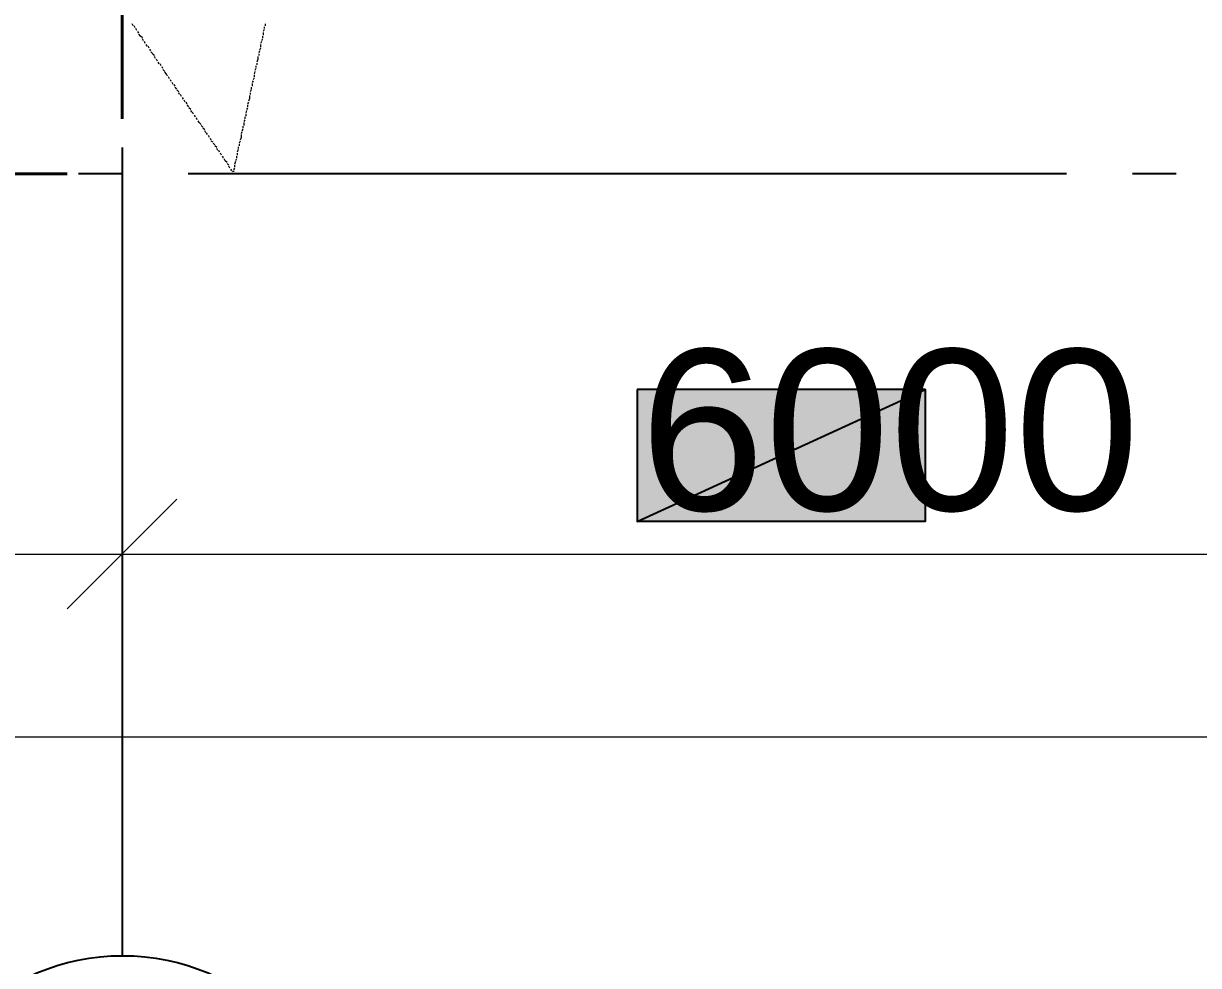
# Model space of a CAD drawing. Extents: x 0 to 604, y 0 to 420.
# Drawn here: x 76.98 to 103.74, y 155.29 to 176.73 of the extents above; entities that cross this region are included whole.
import ezdxf

# ---------------------------------------------------------------- set-up
doc = ezdxf.new("R2010")
doc.units = 0
doc.styles.add('TEYPDFCAD_TEXT', font='arial.ttf')

msp = doc.modelspace()

# ---------------------------------------------------------------- hatches: boundary and pattern name
at = {"true_color": 0xffffff}
h = msp.add_hatch(color=0, dxfattribs=at)
h.paths.add_polyline_path([(90.953, 168.402), (90.953, 165.396), (97.515, 168.402)])
h.paths.add_polyline_path([(90.953, 165.396), (97.515, 168.402), (97.515, 165.396)])

# ---------------------------------------------------------------- linework, layer by layer
at = {"color": 7, "lineweight": 40}
for p, q in [((79.227, 262.065), (79.227, 174.561)), ((77.978, 173.313), (50.482, 173.313))]:
    msp.add_line(p, q, dxfattribs=at)
at = {"color": 7, "lineweight": 5}
for p, q in [((79.481, 176.678), (79.46, 176.72)), ((79.523, 176.636), (79.502, 176.678)), ((79.565, 176.572), (79.544, 176.615)), ((82.465, 176.594), (82.444, 176.551)), ((82.465, 176.657), (82.465, 176.615)), ((82.486, 176.72), (82.486, 176.678)), ((79.608, 176.509), (79.587, 176.551)), ((79.65, 176.445), (79.608, 176.488)), ((79.692, 176.403), (79.65, 176.445)), ((79.714, 176.339), (79.692, 176.382)), ((79.756, 176.276), (79.735, 176.318)), ((82.402, 176.318), (82.381, 176.276)), ((82.423, 176.382), (82.402, 176.339)), ((82.423, 176.445), (82.423, 176.403)), ((82.444, 176.53), (82.444, 176.466)), ((79.798, 176.213), (79.777, 176.255)), ((79.841, 176.17), (79.819, 176.213)), ((79.883, 176.107), (79.862, 176.149)), ((79.925, 176.043), (79.883, 176.085)), ((82.359, 176.107), (82.338, 176.064)), ((82.381, 176.17), (82.359, 176.128)), ((82.381, 176.255), (82.381, 176.191)), ((79.968, 176.001), (79.925, 176.022)), ((79.989, 175.937), (79.968, 175.98)), ((80.031, 175.874), (80.01, 175.916)), ((80.073, 175.81), (80.052, 175.853)), ((80.116, 175.768), (80.095, 175.81)), ((82.317, 175.916), (82.296, 175.853)), ((82.296, 175.832), (82.296, 175.789)), ((82.317, 175.98), (82.317, 175.916)), ((82.338, 176.043), (82.338, 176.001)), ((80.158, 175.704), (80.137, 175.747)), ((80.2, 175.641), (80.158, 175.683)), ((80.243, 175.577), (80.2, 175.62)), ((80.264, 175.535), (80.243, 175.577)), ((80.306, 175.472), (80.285, 175.514)), ((82.254, 175.641), (82.232, 175.577)), ((82.232, 175.556), (82.232, 175.514)), ((82.275, 175.704), (82.254, 175.662)), ((82.275, 175.768), (82.275, 175.726)), ((80.349, 175.408), (80.327, 175.451)), ((80.391, 175.345), (80.37, 175.387)), ((80.433, 175.302), (80.412, 175.345)), ((80.476, 175.239), (80.433, 175.281)), ((82.169, 175.281), (82.169, 175.239)), ((82.211, 175.429), (82.19, 175.387)), ((82.19, 175.366), (82.19, 175.302)), ((82.232, 175.493), (82.211, 175.451)), ((80.518, 175.175), (80.476, 175.218)), ((80.539, 175.112), (80.518, 175.154)), ((80.581, 175.07), (80.56, 175.112)), ((80.624, 175.006), (80.603, 175.048)), ((80.666, 174.942), (80.645, 174.985)), ((82.127, 175.027), (82.105, 174.964)), ((82.127, 175.091), (82.127, 175.027)), ((82.169, 175.218), (82.148, 175.175)), ((82.148, 175.154), (82.148, 175.112)), ((80.708, 174.9), (80.687, 174.942)), ((80.751, 174.837), (80.708, 174.879)), ((80.793, 174.773), (80.751, 174.815)), ((80.814, 174.71), (80.793, 174.752)), ((80.857, 174.667), (80.835, 174.71)), ((82.063, 174.752), (82.042, 174.689)), ((82.084, 174.815), (82.063, 174.773)), ((82.105, 174.942), (82.084, 174.9)), ((82.084, 174.879), (82.084, 174.837)), ((80.899, 174.604), (80.878, 174.646)), ((80.941, 174.54), (80.92, 174.583)), ((80.984, 174.477), (80.962, 174.519)), ((81.026, 174.435), (80.984, 174.477)), ((82.021, 174.54), (82, 174.498)), ((82, 174.477), (82, 174.413)), ((82.021, 174.604), (82.021, 174.561)), ((82.042, 174.667), (82.042, 174.625)), ((81.068, 174.371), (81.026, 174.413)), ((81.111, 174.308), (81.068, 174.35)), ((81.132, 174.244), (81.111, 174.286)), ((81.174, 174.202), (81.153, 174.244)), ((81.216, 174.138), (81.195, 174.18)), ((81.957, 174.265), (81.936, 174.223)), ((81.936, 174.202), (81.936, 174.138)), ((81.978, 174.329), (81.957, 174.286)), ((81.978, 174.392), (81.978, 174.35)), ((81.259, 174.075), (81.238, 174.117)), ((81.301, 174.032), (81.259, 174.054)), ((81.343, 173.969), (81.301, 174.011)), ((81.386, 173.905), (81.343, 173.948)), ((81.873, 173.927), (81.873, 173.884)), ((81.915, 174.054), (81.894, 174.011)), ((81.894, 173.99), (81.894, 173.948)), ((81.936, 174.138), (81.915, 174.075)), ((81.407, 173.842), (81.386, 173.884)), ((81.449, 173.799), (81.428, 173.842)), ((81.492, 173.736), (81.47, 173.778)), ((81.534, 173.673), (81.513, 173.715)), ((81.576, 173.609), (81.555, 173.651)), ((81.83, 173.651), (81.809, 173.609)), ((81.83, 173.715), (81.83, 173.673)), ((81.873, 173.863), (81.851, 173.799)), ((81.851, 173.778), (81.851, 173.736)), ((81.619, 173.567), (81.576, 173.609)), ((81.661, 173.503), (81.619, 173.546)), ((81.682, 173.44), (81.661, 173.482)), ((81.724, 173.376), (81.703, 173.418)), ((81.767, 173.355), (81.746, 173.376)), ((81.788, 173.44), (81.767, 173.397)), ((81.767, 173.376), (81.767, 173.355)), ((81.809, 173.588), (81.788, 173.524)), ((81.788, 173.503), (81.788, 173.461)), ((79.227, 165.269), (79.227, 166.645)), ((80.476, 165.904), (77.978, 163.407)), ((77.237, 164.655), (111.231, 164.655)), ((381.233, 160.486), (47.244, 160.486))]:
    msp.add_line(p, q, dxfattribs=at)
at = {"lineweight": 25}
for p, q in [((79.227, 176.403), (79.227, 175.408)), ((79.227, 173.905), (79.227, 160.507)), ((79.227, 173.313), (78.232, 173.313)), ((100.732, 173.313), (80.73, 173.313)), ((103.23, 173.313), (102.235, 173.313)), ((79.227, 160.507), (79.227, 155.49))]:
    msp.add_line(p, q, dxfattribs=at)
at = {"lineweight": 5}
for p, q in [((79.227, 165.269), (79.227, 166.645)), ((77.978, 163.407), (80.476, 165.904)), ((47.244, 164.655), (81.238, 164.655))]:
    msp.add_line(p, q, dxfattribs=at)
at = {"color": 0, "true_color": 0xffffff}
for points in [[(90.953, 168.402), (90.953, 165.396), (97.515, 168.402)], [(90.953, 165.396), (97.515, 168.402), (97.515, 165.396)]]:
    msp.add_lwpolyline(points, close=True, dxfattribs=at)
at = {"lineweight": 25}
msp.add_circle((79.237, 150.506), 5.006, dxfattribs=at)

# ---------------------------------------------------------------- texts
at = {"color": 7, "style": 'TEYPDFCAD_TEXT'}
msp.add_text('6000', height=3.6618, dxfattribs=at).set_placement((91.017, 165.65))

doc.saveas('drawing.dxf')
